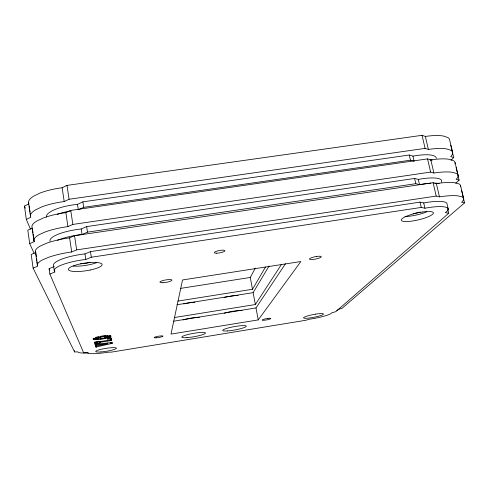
<?xml version="1.0" encoding="UTF-8"?>
<svg xmlns="http://www.w3.org/2000/svg" width="489" height="489" viewBox="0 0 489 489"><rect width="100%" height="100%" fill="white"/><g stroke="black" fill="none" stroke-linecap="round" stroke-linejoin="round"><path stroke-width="0.73" d="M107.935 336.744C104.322 336.389 98.839 336.945 96.217 338.791C98.772 338.492 108.124 339.03 107.763 335.631M177.849 301.09L252.495 289.262L250.282 277.452L255.325 268.119M252.495 289.262L265.509 267.006M174.377 317.538L255.356 304.531L253.125 292.648L269.078 265.998M255.356 304.531L281.438 264.463M258.235 319.904L300.863 261.529L182.525 279.959L170.997 334.103L258.235 319.904L255.992 307.942L285.46 263.785M451.06 160.3L453.713 157.556L450.742 145.129M455.779 183.247L459.104 180.105L456.103 167.55M112.183 343.382L112.018 342.551L95.062 344.268L95.324 345.093L107.28 343.73L95.679 346.2L95.948 347.031L112.183 343.382L112.018 342.324M447.679 208.98L448.694 213.308L335.754 311.676L331.817 312.801A17.304 2.39 -11 0 1 309.464 319.213L305.686 320.295L111.529 352.104L108.057 352.202A20.697 2.916 -9.2 0 1 87.329 352.752L83.656 352.85L49.866 274.06L49.096 268.663L54.218 266.554M461.518 190.203L464.55 202.886L341.982 308.357L338.455 309.378A20.446 2.873 -11 0 1 336.817 310.46M110.636 336.799L111.101 336.23L110.832 335.961C104.939 335.436 98.533 336.45 93.161 338.871L93.099 339.14C98.754 340.436 105.159 338.577 110.636 336.799L110.465 335.692L107.763 336.683M111.455 339.433L111.62 340.509L99.609 342.343C103.961 341.958 94.652 345.045 96.944 341.884M30.514 229.213L26.308 219.414L24.45 206.071L28.949 203.889A34.921 10.458 -7.4 0 1 33.49 196.248L39.695 193.198A34.921 10.458 -7.4 0 1 62.152 187.745L67.005 185.392L422.05 135.312L425.351 136.443A34.676 9.633 -14.1 0 1 443.755 136.101L447.857 137.556A34.676 9.633 -14.1 0 1 449.611 139.768L452.637 152.427M111.62 340.509L111.474 339.745L94.499 342.496L94.738 343.254L97.109 342.96M26.308 219.414L30.825 217.287A35.025 10.012 -7.6 0 1 35.428 209.928L41.663 206.957A35.025 10.012 -7.6 0 1 64.206 201.554L69.077 199.249L425.094 148.381L428.388 149.432A34.774 9.218 -13.9 0 1 446.818 148.956L450.907 150.319A34.774 9.218 -13.9 0 1 450.711 156.596L453.713 157.556M46.559 217.153A28.882 8.191 -7.8 0 1 77.476 204.347L82.867 201.853L409.256 155.013L412.96 156.132A27.965 7.396 -13.7 0 1 436.31 158.295M33.845 240.38L31.932 226.768A35.11 9.646 -7.7 0 1 36.987 220.936L43.246 218.021A35.11 9.646 -7.7 0 1 65.856 212.654L70.752 210.404L427.545 158.888L430.827 159.885A34.853 8.881 -13.8 0 1 449.275 159.298L453.358 160.581A34.853 8.881 -13.8 0 1 455.014 163.839M78.98 209.488L83.705 207.33L410.442 160.203L413.529 161.101M34.114 253.29L29.682 243.638L34.242 241.609A35.214 9.187 -7.8 0 1 38.949 234.769L45.239 231.939A35.214 9.187 -7.8 0 1 67.928 226.615L72.849 224.427L430.626 172.091L433.896 173.014A34.951 8.454 -13.6 0 1 452.368 172.293L456.445 173.485A34.951 8.454 -13.6 0 1 456.121 179.267L459.104 180.105M50.025 241.242A29.034 7.512 -8 0 1 81.205 228.98L86.651 226.603L414.623 178.448L418.315 179.414A28.105 6.779 -13.4 0 1 441.347 182.195M460.51 186.816A35.037 8.111 -13.4 0 0 458.92 183.858L454.856 182.745A35.037 8.111 -13.4 0 0 436.365 183.577L433.101 182.715L74.536 235.704L69.597 237.843A35.3 8.814 -8 0 0 46.846 243.131L40.526 245.9A35.3 8.814 -8 0 0 35.776 252.507L31.198 254.488L33.099 268.131L74.597 351.952L77.916 351.866A21.271 3.038 -9.1 0 0 82.959 353.021L87.244 352.905A21.271 3.038 -9.1 0 0 88.46 352.826M57.574 240.331A29.071 7.359 -8.1 0 1 82.042 234.494L87.494 232.141L415.821 183.687L419.513 184.628A28.136 6.644 -13.3 0 1 430.791 183.198M33.099 268.131L37.696 266.199A35.41 8.344 -8.1 0 1 42.506 259.891L48.857 257.202A35.41 8.344 -8.1 0 1 71.694 251.963L76.657 249.885L436.212 196.065L439.47 196.853A35.135 7.671 -13.2 0 1 457.985 195.881L462.032 196.896A35.135 7.671 -13.2 0 1 461.585 202.171L464.55 202.886M54.316 271.04L53.533 265.594A29.193 6.822 -8.3 0 1 84.976 253.889L90.471 251.633L420.051 202.134L423.725 202.953A28.252 6.155 -13.1 0 1 447.068 204.041L448.279 209.188M49.866 274.06L55 271.976A29.224 6.669 -8.3 0 1 85.819 259.463L91.327 257.232L421.261 207.434L424.935 208.216A28.283 6.015 -13 0 1 445.326 212.587L448.694 213.308M110.924 338.547L111.486 338.229L109.377 338.254L107.372 338.895L110.924 338.547L110.752 337.459M420.332 212.073L413.064 213.754M90.074 262.312L86.18 263.278L80.624 263.797M105.587 343.614L107.727 343.113M173.461 321.23L255.992 307.942M96.26 342.153L100 341.548M176.92 304.757L253.125 292.648M180.325 288.431L250.282 277.452M93.417 339.403L93.252 338.296L95.991 338.51M49.096 268.663L49.689 270.062M24.45 206.071L25.33 208.186M455.076 162.605L458.132 175.398M460.595 185.686L463.682 198.607M425.351 136.443L428.388 149.432M430.827 159.885L433.896 173.014M436.365 183.577L439.47 196.853M422.05 135.312L425.094 148.381M427.545 158.888L430.626 172.091M433.101 182.715L436.212 196.065M412.96 156.132L414.146 161.284M418.315 179.414L419.513 184.628M423.725 202.953L424.935 208.216M409.256 155.013L410.442 160.203M414.623 178.448L415.821 183.687M420.051 202.134L421.261 207.434M111.633 342.386L111.792 343.443M111.058 339.5L111.223 340.576M111.376 342.343L111.535 343.4M110.722 339.458L110.887 340.533M111.156 342.355L111.315 343.412M110.098 337.63L110.269 338.724M110.869 342.398L111.034 343.455M109.811 336.01L109.982 337.11M110.135 339.525L110.3 340.607M108.876 336.346L109.041 337.453M108.534 337.887L108.699 338.981M107.623 335.503L107.928 337.783M107.861 337.923L108.026 339.018M107.256 335.423L107.427 336.536M107.391 337.899L107.556 338.993M106.504 336.994L106.669 338.095M105.856 335.423L106.027 336.536M105.502 337.214L105.667 338.315M104.958 335.491L105.129 336.609M104.457 337.428L104.628 338.529M103.974 335.595L104.145 336.713M82.867 201.853L83.705 207.33M86.651 226.603L87.494 232.141M90.471 251.633L91.327 257.232M102.898 335.735L103.069 336.854M101.743 335.912L101.908 337.031M100.502 336.126L100.673 337.239M100.765 338.046L100.93 339.146M99.78 341.383L99.945 342.465M98.411 336.554L98.576 337.667M98.063 338.37L98.234 339.47M77.476 204.347L78.301 209.799M81.205 228.98L82.042 234.494M84.976 253.889L85.819 259.463M97.549 336.768L97.721 337.881M96.798 336.994L96.969 338.107M96.859 338.467L97.024 339.574M96.443 338.309L96.272 337.196L96.137 338.498M96.877 341.842L96.987 343.04M95.893 337.551L96.156 339.617M96.443 345.766L96.602 346.817M95.826 341.848L95.991 342.93M95.214 338.529L95.379 339.629M95.966 343.779L96.125 344.849M96.266 345.839L96.425 346.89M96.174 345.919L96.333 346.97M95.777 343.834L95.942 344.898M95.263 341.964L95.428 343.046M95.557 343.963L95.716 345.026M95.789 345.98L95.948 347.031M94.536 338.51L94.701 339.611M95.135 343.186L94.97 342.111L94.573 342.172L94.738 343.254M95.166 344.024L95.324 345.093M93.955 338.455L94.12 339.562M93.558 338.388L93.723 339.5M67.005 185.392L69.077 199.249M70.752 210.404L72.849 224.427M74.536 235.704L76.657 249.885M62.152 187.745L64.206 201.554M65.856 212.654L67.928 226.615M69.597 237.843L71.694 251.963M74.395 350.54L74.597 351.952M29.261 206.12L29.572 208.351M29.78 209.842L30.098 212.073M30.306 213.565L30.514 215.05M32.977 232.581L32.341 228.063L27.806 230.148L29.682 243.638M33.185 234.084L33.503 236.34M33.717 237.843L34.242 241.609M35.776 252.507L36.382 256.829M36.583 258.271L36.889 260.435M37.091 261.878L37.396 264.042M28.521 202.483L30.41 215.942M35.379 251.328L37.311 265.087M430.137 159.952A27.995 7.262 -13.7 0 1 432.203 160.166M57.176 214.414A28.912 8.044 -7.8 0 1 70.728 210.863M183.742 303.92A11.95 2.072 -9.9 0 1 185.215 303.577M185.973 303.418A11.95 2.072 -9.9 0 1 194.934 302.208M224.127 297.465A11.883 2.054 -10.3 0 1 235.258 295.619M235.9 295.582A11.883 2.054 -10.3 0 1 238.149 295.564M224.231 313.229A11.919 1.877 -10.3 0 1 242.055 310.601M434.807 183.124A28.136 6.644 -13.3 0 1 439.189 183.564M183.075 319.947A11.993 1.889 -9.9 0 1 199.371 317.233M96.7 262.624A17.023 3.967 -8.3 0 1 73.179 266.089M426.799 211.816A16.473 3.582 -13 0 1 404.947 216.505M316.297 256.511L314.745 256.804A6.039 1.186 -11.4 0 0 309.867 259.402L311.676 259.549A6.039 1.186 -11.4 0 0 320.436 257.538A6.039 1.186 -11.4 0 0 317.789 256.315L316.297 256.511M315.552 314.152L312.936 314.623A10.141 1.4 -11 0 0 304.763 318.278A10.141 1.4 -11 0 0 321.505 315.264A10.141 1.4 -11 0 0 315.552 314.152M90.208 270.026L85.942 270.784A17.042 3.875 -8.4 0 1 69.725 267.605A17.042 3.875 -8.4 0 1 97.794 262.599A17.042 3.875 -8.4 0 1 90.208 270.026M422.319 212.006L418.113 212.758A16.492 3.502 -13 0 0 401.946 220.942A16.492 3.502 -13 0 0 426.989 217.263A16.492 3.502 -13 0 0 426.163 211.572L422.319 212.006M268.051 318.406L266.957 318.565A4.377 0.63 -10.6 0 0 262.489 319.794A4.377 0.63 -10.6 0 0 263.993 320.271L266.065 320.008A4.377 0.63 -10.6 0 0 270.692 318.669A4.377 0.63 -10.6 0 0 268.051 318.406M227.568 330.925A11.962 1.687 -10.3 0 0 246.224 326.401A11.962 1.687 -10.3 0 0 229.763 327.575A11.962 1.687 -10.3 0 0 227.568 330.925M162.861 282.721A6.143 1.241 -9.6 0 0 171.963 280.173A6.143 1.241 -9.6 0 0 162.892 280.545A6.143 1.241 -9.6 0 0 162.861 282.721M156.394 337.795A4.45 0.648 -9.6 0 0 162.953 336.132A4.45 0.648 -9.6 0 0 156.346 336.664A4.45 0.648 -9.6 0 0 156.394 337.795M187 337.636A12.029 1.705 -9.9 0 0 205.453 333.156A12.029 1.705 -9.9 0 0 188.43 334.403A12.029 1.705 -9.9 0 0 187 337.636M216.639 253.192A5.397 1.204 -10.3 0 0 224.952 250.851A5.397 1.204 -10.3 0 0 217.379 250.955A5.397 1.204 -10.3 0 0 216.639 253.192M100.923 351.946A10.483 1.473 -9.2 0 0 116.406 348.192A10.483 1.473 -9.2 0 0 100.832 349.378A10.483 1.473 -9.2 0 0 100.923 351.946"/></g></svg>
